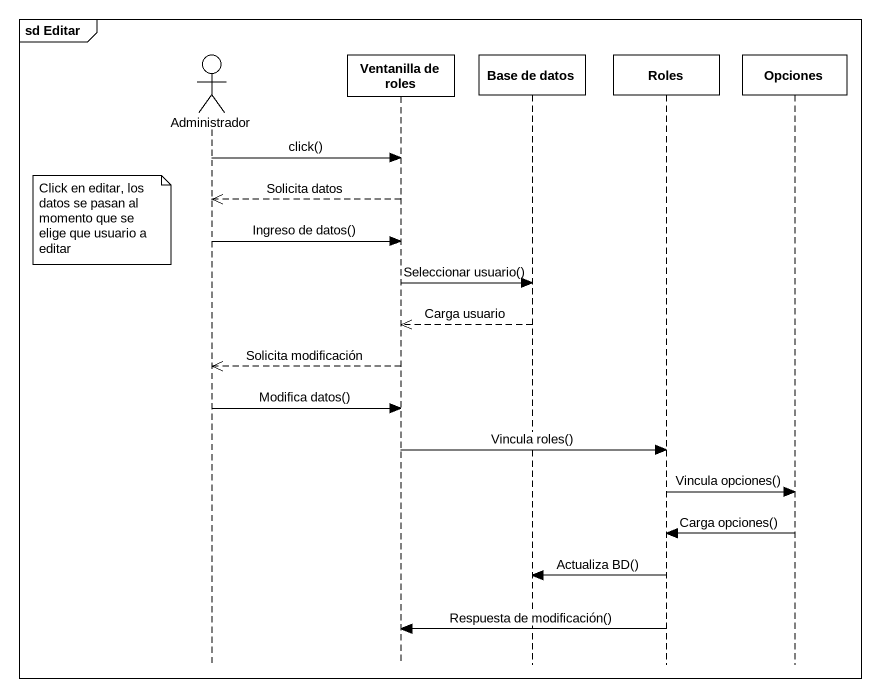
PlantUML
@startuml
mainframe sd Editar
hide footbox
actor Administrador
participant "Ventanilla de roles" as Ventanilla_de_roles
participant "Base de datos" as Base_de_datos
participant Roles
participant Opciones

Administrador -> Ventanilla_de_roles : click()
Ventanilla_de_roles -->> Administrador : Solicita datos
note left of Administrador : Click en editar, los datos se pasan al momento que se elige que usuario a editar
Administrador -> Ventanilla_de_roles : Ingreso de datos()
Ventanilla_de_roles -> Base_de_datos : Seleccionar usuario()
Base_de_datos -->> Ventanilla_de_roles : Carga usuario
Ventanilla_de_roles -->> Administrador : Solicita modificación
Administrador -> Ventanilla_de_roles : Modifica datos()
Ventanilla_de_roles -> Roles : Vincula roles()
Roles -> Opciones : Vincula opciones()
Opciones -> Roles : Carga opciones()
Roles -> Base_de_datos : Actualiza BD()
Roles -> Ventanilla_de_roles : Respuesta de modificación()
@enduml
